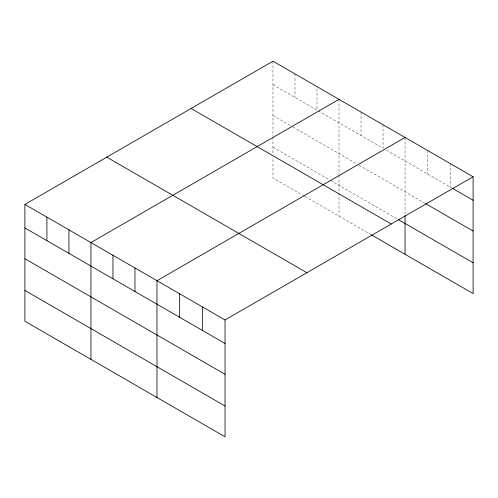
<?xml version="1.0" encoding="UTF-8"?>
<svg xmlns="http://www.w3.org/2000/svg" width="498" height="498" viewBox="0 0 498 498"><rect width="100%" height="100%" fill="white"/><g stroke="black" fill="none" stroke-linecap="round" stroke-linejoin="round"><path stroke-width="0.37" stroke-dasharray="2.49 1.87" d="M272.972 84.722L317.002 110.139L317.002 86.627M318.334 110.911L383.043 148.267L383.043 124.761M386.38 150.197L451.754 187.939M272.972 115.511L292.32 126.679M292.986 127.065L356.356 163.655M359.027 165.193L425.068 203.321M272.972 147.234L329.676 179.971M330.342 180.357L397.721 219.257M304.328 196.125L272.972 178.023L272.972 157.237M304.994 196.511L370.369 234.253M450.416 163.661L450.416 187.167M427.738 150.564L427.738 174.076M405.055 137.467L405.055 214.98M361.031 112.05L361.031 135.562M339.014 99.339L339.014 174.53M339.014 175.302L339.014 192.29M339.014 193.062L339.014 216.151M294.984 73.922L294.984 97.427M272.972 61.21L272.972 136.402M272.972 137.174L272.972 154.162"/><path stroke-width="0.75" d="M473.1 176.753L272.972 61.21L24.9 204.435L24.9 321.247L225.028 436.79L225.028 319.977L473.1 176.753L473.1 293.565L371.035 234.639M339.014 99.339L90.941 242.563L90.941 359.375M405.055 137.467L156.982 280.691L156.982 397.504M452.421 188.325L473.1 200.264M425.734 203.707L473.1 231.053M398.388 219.643L473.1 262.776M191.108 108.477L391.235 224.019M106.765 157.169L306.893 272.711M24.9 204.435L225.028 319.977M24.9 227.947L225.028 343.489M24.9 258.736L225.028 374.278M24.9 290.459L225.028 406.001M405.055 215.752L405.055 254.279M202.344 306.88L202.344 330.392M179.666 293.789L179.666 317.294M134.97 267.98L134.97 291.492M112.959 255.275L112.959 278.78M68.929 229.852L68.929 253.364M46.912 217.147L46.912 240.652"/></g></svg>
